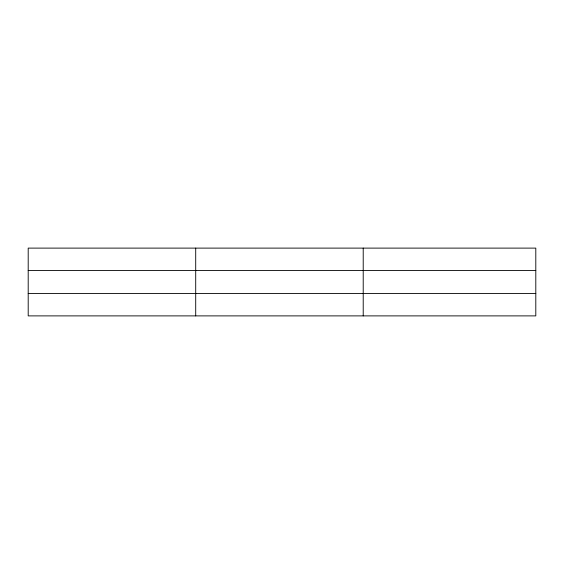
<?xml version="1.0" encoding="UTF-8"?>
<svg xmlns="http://www.w3.org/2000/svg" width="564" height="564" viewBox="0 0 564 564"><rect width="100%" height="100%" fill="white"/><g stroke="black" fill="none" stroke-linecap="round" stroke-linejoin="round"><path stroke-width="0.85" d="M195.708 248.111L195.708 315.889M363.216 248.111L363.216 315.889M535.8 293.52L535.8 315.889L28.2 315.889L28.2 248.111L535.8 248.111L535.8 293.52L28.2 293.52M28.2 270.48L535.8 270.48"/></g></svg>
